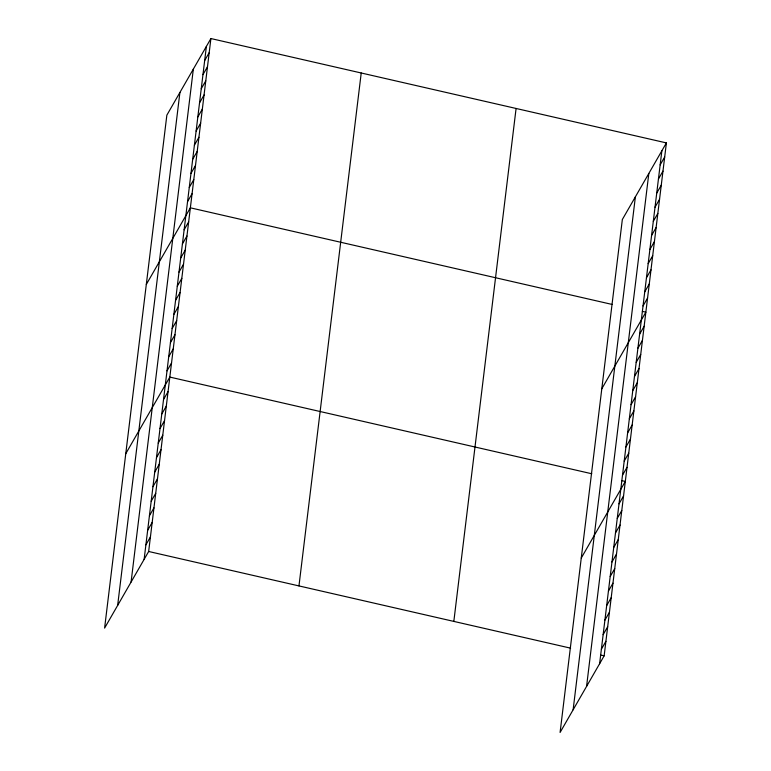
<?xml version="1.0" encoding="UTF-8"?>
<svg xmlns="http://www.w3.org/2000/svg" width="771" height="771" viewBox="0 0 771 771"><rect width="100%" height="100%" fill="white"/><g stroke="black" fill="none" stroke-linecap="round" stroke-linejoin="round"><path stroke-width="1.16" d="M117.655 605.408L179.903 92.472M131.089 582.038L193.338 69.101M144.129 559.361L206.387 46.424M210.907 38.55L166.854 115.158L104.605 628.095L148.658 551.487L210.907 38.55L666.395 142.905L604.146 655.842L560.093 732.45L622.342 219.513L666.395 142.905M298.965 585.921L361.223 72.985M453.83 621.407L516.088 108.47M573.132 709.763L635.381 196.836M586.577 686.392L648.825 173.465M599.616 663.715L661.865 150.779M204.672 60.523L209.201 52.659M202.956 74.633L207.486 66.759M201.25 88.742L205.77 80.868M199.535 102.842L204.064 94.978M197.819 116.951L202.349 109.077M196.113 131.06L200.643 123.187M194.398 145.16L198.928 137.286M192.692 159.269L197.212 151.395M190.977 173.369L195.506 165.505M189.261 187.478L193.791 179.604M187.555 201.588L192.075 193.714M146.317 284.432L190.37 207.823L612.319 304.487M184.124 229.797L188.654 221.923M182.419 243.906L186.939 236.032M180.703 258.006L185.233 250.132M178.997 272.115L183.517 264.241M177.282 286.214L181.811 278.35M175.566 300.324L180.096 292.45M173.861 314.433L178.38 306.559M172.145 328.533L176.675 320.669M170.43 342.642L174.959 334.768M168.724 356.751L173.244 348.877M167.008 370.851L171.538 362.977M125.769 453.695L169.822 377.086L591.781 473.76M163.539 399.494L168.059 391.62M161.765 414.027L166.295 406.153M160.002 428.56L164.531 420.687M158.238 443.094L162.768 435.22M156.474 457.627L161.004 449.753M154.711 472.16L159.24 464.287M152.947 486.694L157.477 478.82M151.183 501.227L155.713 493.353M149.42 515.76L153.949 507.887M147.656 530.294L152.186 522.42M145.892 544.827L150.422 536.953M660.159 164.888L664.679 157.014M658.444 178.988L662.973 171.114M656.728 193.097L661.258 185.223M655.022 207.197L659.542 199.332M653.307 221.306L657.836 213.432M651.591 235.415L656.121 227.541M649.886 249.515L654.406 241.641M648.17 263.624L652.7 255.75M646.464 277.733L650.984 269.86M644.749 291.833L649.278 283.959M643.033 305.942L647.563 298.069M601.794 388.786L645.847 312.178L642.378 311.378M639.612 334.151L644.142 326.278M637.896 348.261L642.426 340.387M636.191 362.36L640.711 354.487M634.475 376.47L639.005 368.596M632.76 390.579L637.289 382.705M631.054 404.679L635.583 396.805M629.338 418.788L633.868 410.914M627.633 432.888L632.153 425.023M625.917 446.997L630.447 439.123M624.202 461.106L628.731 453.232M622.496 475.206L627.016 467.342M581.257 558.05L625.31 481.441L621.84 480.651M619.017 503.848L623.546 495.975M617.253 518.382L621.783 510.508M615.489 532.915L620.019 525.041M613.726 547.449L618.255 539.575M611.962 561.982L616.492 554.108M610.198 576.515L614.728 568.641M608.435 591.049L612.964 583.175M606.671 605.582L611.201 597.708M604.907 620.115L609.437 612.241M603.144 634.649L607.673 626.775M601.38 649.182L605.91 641.308M148.658 551.487L570.607 648.16M600.676 655.042L604.146 655.842"/></g></svg>
